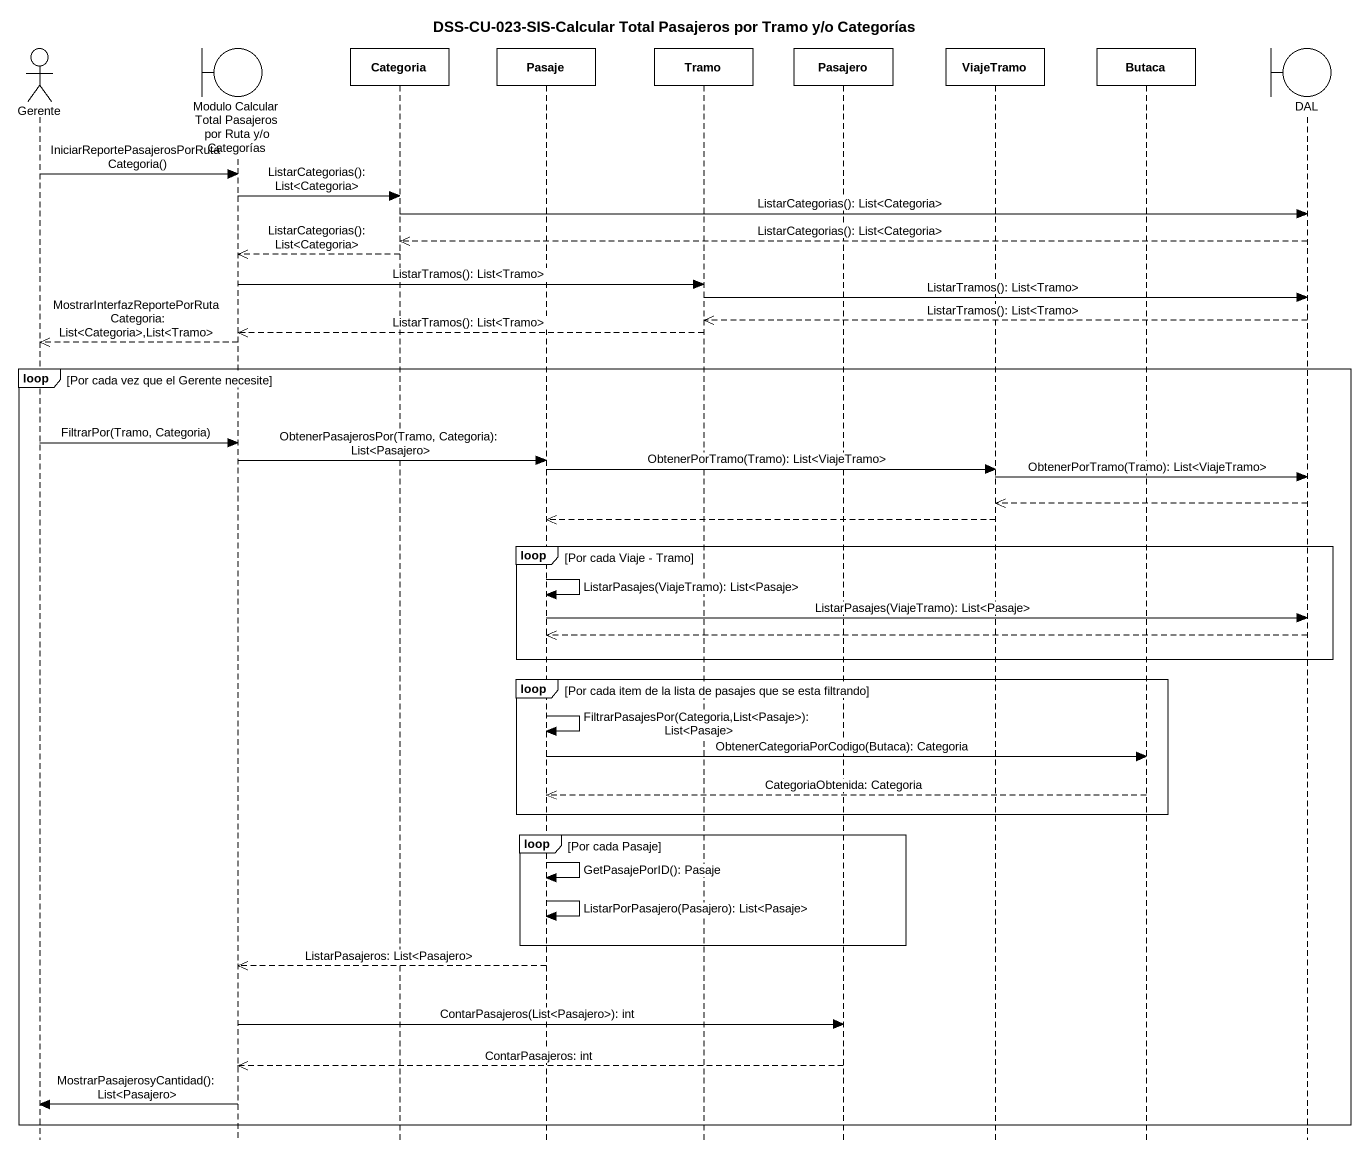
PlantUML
@startuml
title DSS-CU-023-SIS-Calcular Total Pasajeros por Tramo y/o Categorías
hide footbox
actor Gerente
boundary "Modulo Calcular Total Pasajeros por Ruta y/o Categorías" as Modulo_Calcular_Total
participant Categoria
participant Pasaje
participant Tramo
participant Pasajero
participant ViajeTramo
participant Butaca
boundary DAL

Gerente -> Modulo_Calcular_Total : IniciarReportePasajerosPorRutaCategoria()
Modulo_Calcular_Total -> Categoria : ListarCategorias(): List<Categoria>
Categoria -> DAL : ListarCategorias(): List<Categoria>
DAL -->> Categoria : ListarCategorias(): List<Categoria>
Categoria -->> Modulo_Calcular_Total : ListarCategorias(): List<Categoria>
Modulo_Calcular_Total -> Tramo : ListarTramos(): List<Tramo>
Tramo -> DAL : ListarTramos(): List<Tramo>
DAL -->> Tramo : ListarTramos(): List<Tramo>
Tramo -->> Modulo_Calcular_Total : ListarTramos(): List<Tramo>
Modulo_Calcular_Total -->> Gerente : MostrarInterfazReportePorRutaCategoria: List<Categoria>,List<Tramo>
loop Por cada vez que el Gerente necesite
  Gerente -> Modulo_Calcular_Total : FiltrarPor(Tramo, Categoria)
  Modulo_Calcular_Total -> Pasaje : ObtenerPasajerosPor(Tramo, Categoria): List<Pasajero>
  Pasaje -> ViajeTramo : ObtenerPorTramo(Tramo): List<ViajeTramo>
  ViajeTramo -> DAL : ObtenerPorTramo(Tramo): List<ViajeTramo>
  DAL -->> ViajeTramo
  ViajeTramo -->> Pasaje
  loop Por cada Viaje - Tramo
    Pasaje -> Pasaje : ListarPasajes(ViajeTramo): List<Pasaje>
    Pasaje -> DAL : ListarPasajes(ViajeTramo): List<Pasaje>
    DAL -->> Pasaje
  end
  loop Por cada item de la lista de pasajes que se esta filtrando
    Pasaje -> Pasaje : FiltrarPasajesPor(Categoria,List<Pasaje>): List<Pasaje>
    Pasaje -> Butaca : ObtenerCategoriaPorCodigo(Butaca): Categoria
    Butaca -->> Pasaje : CategoriaObtenida: Categoria
  end
  loop Por cada Pasaje
    Pasaje -> Pasaje : GetPasajePorID(): Pasaje
    Pasaje -> Pasaje : ListarPorPasajero(Pasajero): List<Pasaje>
  end
  Pasaje -->> Modulo_Calcular_Total : ListarPasajeros: List<Pasajero>
  Modulo_Calcular_Total -> Pasajero : ContarPasajeros(List<Pasajero>): int
  Pasajero -->> Modulo_Calcular_Total : ContarPasajeros: int
  Modulo_Calcular_Total -> Gerente : MostrarPasajerosyCantidad(): List<Pasajero>
end
@enduml
